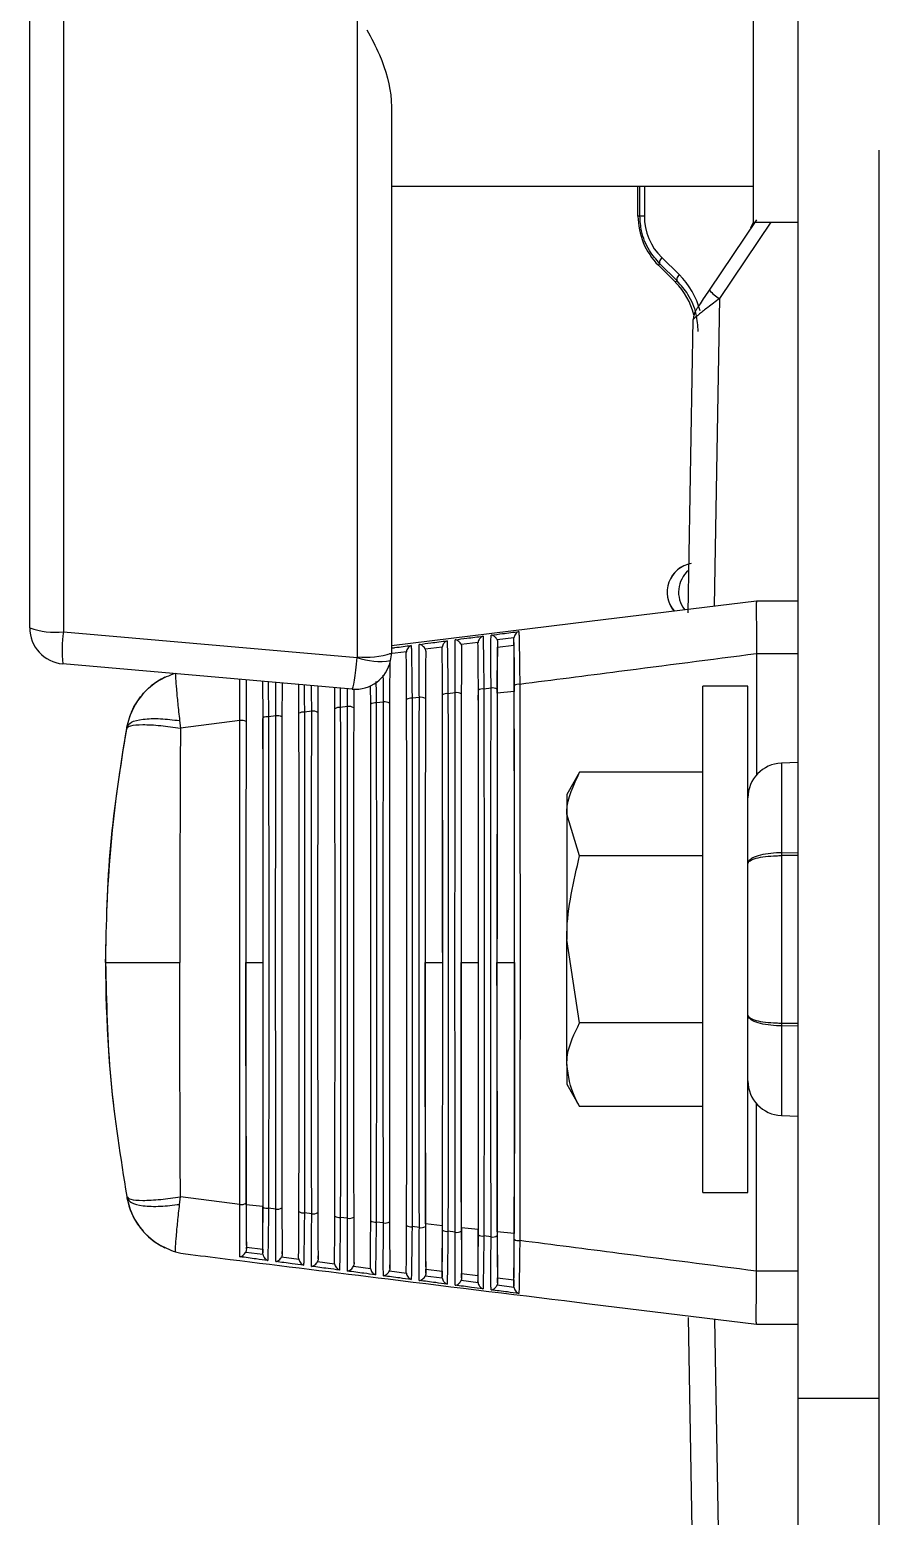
# Model space of a CAD drawing. Extents: x 7 to 135, y 3 to 97.
# Drawn here: x 123.631 to 125.099, y 40.52 to 43.088 of the extents above; entities that cross this region are included whole.
import ezdxf

# ---------------------------------------------------------------- set-up
doc = ezdxf.new("R2010")
doc.units = 0
doc.header["$MEASUREMENT"] = 0
doc.layers.add('OBJECT', color=7, linetype='CONTINUOUS')

msp = doc.modelspace()

# ---------------------------------------------------------------- linework, layer by layer
at = {"layer": 'OBJECT'}
for p, q in [((124.9586, 40.7239), (124.9586, 49.6965)), ((124.8806, 43.6303), (124.8806, 42.7553)), ((123.6306, 42.0547), (123.6306, 43.1433)), ((123.6888, 43.1363), (123.6888, 42.0476)), ((124.1968, 42.0047), (124.1968, 43.1363)), ((124.2556, 42.9564), (124.2556, 42.011)), ((125.0986, 40.0165), (125.0986, 42.8801)), ((124.2556, 42.8178), (124.8806, 42.8178)), ((124.6817, 42.7661), (124.6817, 42.8178)), ((124.685, 42.7661), (124.685, 42.8178)), ((124.6927, 42.8178), (124.6927, 42.7661)), ((124.685, 42.7661), (124.6817, 42.7661)), ((124.6927, 42.7661), (124.685, 42.7661)), ((124.8053, 42.6382), (124.8868, 42.7596)), ((124.911, 42.7553), (124.8227, 42.6237)), ((124.8768, 42.7458), (124.8813, 42.7553)), ((124.8806, 42.7553), (124.9586, 42.7553)), ((124.7227, 42.6944), (124.7526, 42.6649)), ((124.7194, 42.6838), (124.7169, 42.6813)), ((124.7466, 42.6516), (124.7169, 42.6813)), ((124.7493, 42.6543), (124.7194, 42.6838)), ((124.7493, 42.6543), (124.7466, 42.6516)), ((124.8227, 42.6237), (124.8131, 42.0925)), ((124.7682, 42.0807), (124.7771, 42.5876)), ((124.7737, 42.1657), (124.7734, 42.1657)), ((124.598, 42.0661), (124.8866, 42.1015)), ((124.8866, 42.1015), (124.9586, 42.1015)), ((124.8866, 42.1015), (124.8866, 42.1015)), ((123.6888, 42.0476), (124.1966, 42.0032)), ((124.2556, 42.0239), (124.598, 42.0661)), ((124.3434, 42.0214), (124.3141, 42.0176)), ((124.3432, 42.0197), (124.3434, 42.0214)), ((124.4053, 42.0294), (124.3762, 42.0256)), ((124.377, 42.0215), (124.377, 42.0139)), ((124.4052, 42.0279), (124.4053, 42.0294)), ((124.4673, 42.0374), (124.4383, 42.0337)), ((124.439, 42.0297), (124.439, 42.0215)), ((124.439, 42.0215), (124.4672, 42.025)), ((124.4672, 42.036), (124.4673, 42.0374)), ((124.4672, 42.025), (124.4672, 42.036)), ((124.1877, 41.9487), (123.6877, 41.9924)), ((124.2814, 42.0133), (124.2521, 42.0095)), ((124.2812, 42.0114), (124.2814, 42.0133)), ((124.315, 42.0133), (124.315, 42.0063)), ((124.8866, 42.01), (124.8866, 42.0098)), ((124.9586, 42.01), (124.8866, 42.01)), ((124.8866, 42.0098), (124.8866, 41.8006)), ((123.8642, 41.9694), (123.8642, 41.9694)), ((124.2198, 41.9229), (124.2197, 41.9544)), ((124.3658, 41.9426), (124.3533, 41.9409)), ((124.4278, 41.9506), (124.4154, 41.9489)), ((124.4678, 41.9449), (124.4385, 41.9417)), ((124.8716, 41.954), (124.7936, 41.954)), ((124.7936, 41.079), (124.7936, 41.954)), ((124.8716, 41.079), (124.8716, 41.954)), ((124.1799, 41.9185), (124.1673, 41.9169)), ((124.2419, 41.9265), (124.2293, 41.9249)), ((124.3039, 41.9345), (124.2913, 41.9329)), ((123.8896, 41.8944), (123.891, 41.8812)), ((123.9939, 41.8945), (123.891, 41.8812)), ((124.0559, 41.9025), (124.0433, 41.9009)), ((124.1179, 41.9105), (124.1053, 41.9089)), ((123.7982, 41.8808), (123.7987, 41.8832)), ((124.9586, 41.8219), (124.9295, 41.8209)), ((124.9295, 41.8209), (124.9295, 41.6661)), ((124.5809, 41.8052), (124.5586, 41.7665)), ((124.7936, 41.8052), (124.5809, 41.8052)), ((124.5586, 41.7665), (124.5586, 41.733)), ((124.5809, 41.6608), (124.5586, 41.733)), ((124.5586, 41.733), (124.5586, 41.5165)), ((124.7936, 41.6608), (124.5809, 41.6608)), ((124.9295, 41.6661), (124.9586, 41.6664)), ((124.9586, 41.6614), (124.9295, 41.6612)), ((124.9295, 41.6612), (124.9295, 41.3718)), ((124.5809, 41.3722), (124.5586, 41.5165)), ((124.5586, 41.3), (124.5586, 41.5165)), ((124.0042, 41.4765), (124.034, 41.4765)), ((124.3141, 41.4765), (124.3442, 41.4765)), ((124.3761, 41.4765), (124.4062, 41.4765)), ((124.438, 41.4765), (124.4682, 41.4765)), ((124.7936, 41.3722), (124.5809, 41.3722)), ((124.9295, 41.3718), (124.9586, 41.3716)), ((124.9586, 41.3667), (124.9295, 41.3669)), ((124.9295, 41.3669), (124.9295, 41.2121)), ((124.5586, 41.3), (124.5586, 41.2665)), ((124.5586, 41.2665), (124.5809, 41.2278)), ((124.7936, 41.2278), (124.5809, 41.2278)), ((124.8866, 40.9432), (124.8866, 41.2324)), ((124.9295, 41.2121), (124.9586, 41.2111)), ((123.7982, 41.0722), (123.7987, 41.0698)), ((123.8896, 41.0586), (123.891, 41.0718)), ((123.9939, 41.0585), (123.891, 41.0718)), ((124.7936, 41.079), (124.8716, 41.079)), ((124.0336, 41.0547), (124.0046, 41.0578)), ((124.0559, 41.0505), (124.0433, 41.0521)), ((124.1179, 41.0425), (124.1053, 41.0441)), ((124.1799, 41.0345), (124.1673, 41.0361)), ((124.2419, 41.0265), (124.2293, 41.0281)), ((124.3039, 41.0185), (124.2913, 41.0201)), ((124.3437, 41.0217), (124.3145, 41.0249)), ((124.4058, 41.0149), (124.3765, 41.0181)), ((124.3658, 41.0104), (124.3533, 41.0121)), ((124.4278, 41.0024), (124.4154, 41.0041)), ((124.4678, 41.0081), (124.4385, 41.0113)), ((123.8642, 40.9836), (123.8642, 40.9836)), ((123.8824, 40.9765), (123.8915, 40.9742)), ((124.0038, 40.9762), (124.0335, 40.9723)), ((124.005, 40.9815), (124.005, 40.9848)), ((124.005, 40.9848), (124.0332, 40.9813)), ((124.0332, 40.9813), (124.0332, 40.9749)), ((124.0658, 40.968), (124.0955, 40.9641)), ((124.067, 40.9731), (124.067, 40.9771)), ((124.129, 40.9647), (124.129, 40.9695)), ((124.1279, 40.9598), (124.1575, 40.9559)), ((124.19, 40.9516), (124.2194, 40.9478)), ((124.191, 40.9563), (124.191, 40.9619)), ((124.2521, 40.9435), (124.2814, 40.9397)), ((124.253, 40.948), (124.253, 40.9543)), ((124.315, 40.9397), (124.315, 40.9467)), ((124.315, 40.9467), (124.3432, 40.9432)), ((124.3432, 40.9432), (124.3432, 40.9333)), ((124.377, 40.9315), (124.377, 40.9391)), ((124.377, 40.9391), (124.4052, 40.9356)), ((124.8866, 40.9431), (124.8866, 40.9432)), ((124.9586, 40.9431), (124.8866, 40.9431)), ((124.3141, 40.9354), (124.3434, 40.9316)), ((124.3762, 40.9274), (124.4053, 40.9236)), ((124.4052, 40.9356), (124.4052, 40.9251)), ((124.4383, 40.9193), (124.4673, 40.9156)), ((124.439, 40.9233), (124.439, 40.9315)), ((124.439, 40.9315), (124.4672, 40.928)), ((124.4672, 40.928), (124.4672, 40.917)), ((124.598, 40.8869), (124.8866, 40.8515)), ((124.7769, 40.4142), (124.7691, 40.8632)), ((124.8138, 40.8604), (124.8219, 40.4111)), ((124.8866, 40.8515), (124.9586, 40.8515)), ((124.8866, 40.8515), (124.8866, 40.8515)), ((124.9586, 40.7239), (125.0986, 40.7239)), ((124.9586, 40.5045), (124.9586, 40.7239))]:
    msp.add_line(p, q, dxfattribs=at)
at = {"layer": 'OBJECT', "flags": 128}
for points in [[(124.7227, 42.6944), (124.7215, 42.6927), (124.7205, 42.691), (124.7197, 42.6894), (124.7191, 42.688), (124.7188, 42.6866), (124.7187, 42.6855), (124.7189, 42.6845), (124.7194, 42.6838)], [(124.7526, 42.6649), (124.7514, 42.6632), (124.7504, 42.6615), (124.7496, 42.6599), (124.749, 42.6584), (124.7487, 42.6571), (124.7486, 42.656), (124.7488, 42.655), (124.7493, 42.6543)]]:
    msp.add_lwpolyline(points, dxfattribs=at)
at = {"layer": 'OBJECT'}
for centre, radius, start, end in [((124.8017, 42.7661), 0.12, 180, 225), ((124.6617, 42.5667), 0.12, 13.8352, 45), ((124.8543, 42.6791), 0.0639, 219.8104, 240.3258), ((124.8071, 42.5871), 0.03, 146.1157, 179), ((124.7819, 42.1164), 0.05, 99.7317, 220.463), ((124.782, 42.1164), 0.05, 99.5879, 220.4483), ((124.8018, 42.1164), 0.05, 131.2594, 217.1797), ((123.6751, 42.1783), 0.1313, 250.1945, 275.9622), ((123.6931, 42.0547), 0.0625, 180, 265), ((123.9088, 42.0157), 0.2224, 171.7396, 186.0042), ((124.1931, 42.011), 0.0625, 265, 348.19), ((124.1893, 42.0047), 0.0075, 348.19, 0), ((124.2358, 42.1194), 0.1227, 251.35, 278.6503), ((124.212, 42.1421), 0.1382, 263.669, 288.3833), ((124.1931, 42.011), 0.0625, 348.19, 0), ((123.9167, 41.8615), 0.12, 115.9218, 169.5863), ((124.3512, 41.928), 0.0131, 80.7434, 124.0991), ((124.3684, 41.928), 0.0148, 57.4688, 100.024), ((124.4132, 41.9361), 0.013, 80.6539, 124.5672), ((124.4304, 41.9362), 0.0146, 57.0179, 100.1298), ((124.4753, 41.9443), 0.0128, 80.5608, 125.0401), ((124.1652, 41.9035), 0.0136, 81.0278, 122.6688), ((124.1825, 41.9034), 0.0154, 58.8497, 99.6839), ((124.2272, 41.9116), 0.0135, 80.9324, 123.1479), ((124.2445, 41.9116), 0.0152, 58.3848, 99.8006), ((124.2892, 41.9198), 0.0133, 80.8376, 123.6258), ((124.3064, 41.9198), 0.015, 57.9248, 99.9127), ((123.9965, 41.8787), 0.016, 60.2636, 99.3232), ((124.0411, 41.8871), 0.014, 81.2313, 121.6913), ((124.0585, 41.887), 0.0158, 59.7885, 99.4458), ((124.1032, 41.8953), 0.0138, 81.1284, 122.1823), ((124.1205, 41.8952), 0.0156, 59.3158, 99.5665), ((126.0116, 41.4765), 2.25, 169.5863, 177.7412), ((124.9316, 41.761), 0.06, 92, 180), ((125.1706, 41.6636), 0.241, 179.4163, 180.5837), ((126.0116, 41.4765), 2.25, 179.0318, 186.8113), ((125.1706, 41.3694), 0.241, 179.4163, 180.5837), ((124.9316, 41.272), 0.06, 180, 268), ((123.9167, 41.0915), 0.12, 190.4137, 244.0782), ((123.9965, 41.0743), 0.016, 260.6761, 299.737), ((124.0411, 41.0659), 0.014, 238.3087, 278.7696), ((124.0585, 41.066), 0.0158, 260.5542, 300.2119), ((124.1032, 41.0577), 0.0138, 237.8188, 278.8714), ((124.1205, 41.0578), 0.0156, 260.4326, 300.6848), ((124.1652, 41.0496), 0.0136, 237.3332, 278.9711), ((124.1825, 41.0496), 0.0153, 260.3151, 301.1525), ((124.2272, 41.0414), 0.0135, 236.8515, 279.0682), ((124.2445, 41.0414), 0.0152, 260.1994, 301.6161), ((124.2892, 41.0332), 0.0133, 236.3745, 279.163), ((124.3064, 41.0332), 0.015, 260.0889, 302.0736), ((124.3512, 41.025), 0.0131, 235.9011, 279.2551), ((124.3684, 41.025), 0.0148, 259.9769, 302.5302), ((124.4132, 41.0169), 0.013, 235.4328, 279.3443), ((124.4304, 41.0168), 0.0146, 259.8688, 302.9831), ((124.4753, 41.0087), 0.0128, 234.9618, 279.4382)]:
    msp.add_arc(centre, radius, start, end, dxfattribs=at)
for centre, major_axis, ratio, start_param, end_param in [((124.7935, 42.7661), (0.1008, 0), 0.999953, 3.141593, 3.933856), ((124.6558, 42.5667), (0.1379, 0), 0.999953, 0.260915, 0.792263), ((124.1931, 42.011), (0.0054, 0.0623), 0.067136, 3.141593, 4.593532), ((124.3953, 41.4765), (0, 2.2137), 0.008727, 1.359646, 1.781947), ((124.387, 41.4765), (0, 2.2143), 0.008727, 4.498356, 4.926421), ((124.4573, 41.4765), (0, 2.217), 0.008727, 1.356281, 1.785312), ((124.449, 41.4765), (0, 2.2176), 0.008727, 4.494993, 4.929785), ((124.139, 41.4765), (0, 2.2013), 0.008727, 4.511889, 4.912889), ((124.2093, 41.4765), (0, 2.204), 0.008727, 1.369788, 1.771804), ((124.201, 41.4765), (0, 2.2046), 0.008727, 4.508493, 4.916285), ((124.2713, 41.4765), (0, 2.2072), 0.008727, 1.366399, 1.775193), ((124.263, 41.4765), (0, 2.2078), 0.008727, 4.505106, 4.919672), ((124.3333, 41.4765), (0, 2.2105), 0.008727, 1.363019, 1.778574), ((124.325, 41.4765), (0, 2.2111), 0.008727, 4.501727, 4.923051), ((124.0233, 41.4765), (0, 2.1942), 0.008727, 1.380004, 1.761588), ((124.015, 41.4765), (0, 2.1948), 0.008727, 4.518704, 4.906074), ((124.0853, 41.4765), (0, 2.1975), 0.008727, 1.376591, 1.765002), ((124.077, 41.4765), (0, 2.1981), 0.008727, 4.515292, 4.909486), ((124.1473, 41.4765), (0, 2.2007), 0.008727, 1.373185, 1.768407)]:
    msp.add_ellipse(centre, major_axis=major_axis, ratio=ratio, start_param=start_param, end_param=end_param, dxfattribs=at)
for points, knots in [([(124.213, 43.088), (124.2207, 43.0737), (124.2426, 43.0329), (124.2547, 42.9871), (124.2555, 42.9595), (124.2556, 42.9564)], [0, 0, 0, 0, 0.324578, 0.922743, 1, 1, 1, 1]), ([(124.7194, 42.6838), (124.713, 42.691), (124.6989, 42.7072), (124.687, 42.7365), (124.6856, 42.7575), (124.685, 42.7661)], [0, 0, 0, 0, 0.324412, 0.721532, 1, 1, 1, 1]), ([(124.7859, 42.5667), (124.7852, 42.5768), (124.7835, 42.5995), (124.7702, 42.6305), (124.7559, 42.6468), (124.7493, 42.6543)], [0, 0, 0, 0, 0.301734, 0.677551, 1, 1, 1, 1]), ([(124.7822, 42.6039), (124.7823, 42.604), (124.7825, 42.6043), (124.7844, 42.6072), (124.7884, 42.6132), (124.7957, 42.624), (124.8018, 42.6331), (124.8053, 42.6382)], [0, 0, 0, 0, 0.10525, 0.210112, 0.376734, 0.652861, 1, 1, 1, 1]), ([(124.8227, 42.6237), (124.8158, 42.6184), (124.8029, 42.6087), (124.7888, 42.5976), (124.7813, 42.5915), (124.7777, 42.5885), (124.7773, 42.5879), (124.7771, 42.5876)], [0, 0, 0, 0, 0.304115, 0.568604, 0.748001, 0.87113, 1, 1, 1, 1]), ([(124.8866, 42.1015), (124.8863, 42.1001), (124.8858, 42.0974), (124.8859, 42.0766), (124.8867, 42.0469), (124.8867, 42.022), (124.8866, 42.01)], [0, 0, 0, 0, 0.253585, 0.507165, 0.760848, 1, 1, 1, 1]), ([(124.4278, 42.0421), (124.4344, 42.043), (124.4505, 42.0451), (124.4665, 42.0471), (124.4759, 42.0484)], [0, 0, 0, 0, 0.412558, 1, 1, 1, 1]), ([(124.4759, 42.0484), (124.4759, 42.0483), (124.4749, 42.048), (124.4728, 42.0469), (124.4701, 42.0443), (124.4681, 42.0409), (124.4676, 42.0385), (124.4673, 42.0374)], [0, 0, 0, 0, 0.007731, 0.250693, 0.570346, 0.807209, 1, 1, 1, 1]), ([(124.4759, 42.0484), (124.4759, 42.0477), (124.476, 42.0455), (124.4762, 42.0373), (124.4766, 42.0175), (124.477, 41.9877), (124.4773, 41.9659), (124.4774, 41.957)], [0, 0, 0, 0, 0.0597773, 0.2071598, 0.5014128, 0.7959343, 1, 1, 1, 1]), ([(124.2556, 42.0197), (124.2576, 42.02), (124.2691, 42.0215), (124.2805, 42.023), (124.2899, 42.0242)], [0, 0, 0, 0, 0.176238, 1, 1, 1, 1]), ([(124.2899, 42.0242), (124.2899, 42.0242), (124.2892, 42.0239), (124.2872, 42.0229), (124.2846, 42.0204), (124.2823, 42.0169), (124.2817, 42.0144), (124.2814, 42.0133)], [0, 0, 0, 0, 0.007961, 0.189297, 0.53507, 0.793264, 1, 1, 1, 1]), ([(124.2899, 42.0242), (124.2899, 42.0235), (124.29, 42.0209), (124.2902, 42.0117), (124.2906, 41.9908), (124.291, 41.9612), (124.2912, 41.9406), (124.2913, 41.9329)], [0, 0, 0, 0, 0.058946, 0.211287, 0.515534, 0.820094, 1, 1, 1, 1]), ([(124.3039, 41.9345), (124.3038, 41.941), (124.3037, 41.9606), (124.3036, 41.99), (124.3036, 42.0125), (124.3037, 42.0224), (124.3038, 42.0253), (124.3038, 42.026)], [0, 0, 0, 0, 0.151845, 0.458695, 0.765105, 0.940995, 1, 1, 1, 1]), ([(124.3038, 42.026), (124.3104, 42.0269), (124.3265, 42.029), (124.3425, 42.0311), (124.3519, 42.0323)], [0, 0, 0, 0, 0.412498, 1, 1, 1, 1]), ([(124.3141, 42.0176), (124.3136, 42.0186), (124.3125, 42.0208), (124.3097, 42.0236), (124.3067, 42.0253), (124.3046, 42.0259), (124.3039, 42.026), (124.3038, 42.026)], [0, 0, 0, 0, 0.207495, 0.460469, 0.790829, 0.991862, 1, 1, 1, 1]), ([(124.3141, 42.0176), (124.3141, 42.0176), (124.3146, 42.0164), (124.315, 42.015), (124.315, 42.0135), (124.315, 42.0133)], [0, 0, 0, 0, 0.022474, 0.828073, 1, 1, 1, 1]), ([(124.3439, 41.9389), (124.3438, 41.9507), (124.3438, 41.9744), (124.3435, 42.0036), (124.3433, 42.0143), (124.3432, 42.0197)], [0, 0, 0, 0, 0.332168, 0.664417, 1, 1, 1, 1]), ([(124.3519, 42.0323), (124.3519, 42.0323), (124.3511, 42.032), (124.3491, 42.0309), (124.3464, 42.0284), (124.3442, 42.0249), (124.3436, 42.0225), (124.3434, 42.0214)], [0, 0, 0, 0, 0.007889, 0.210621, 0.547447, 0.798171, 1, 1, 1, 1]), ([(124.3519, 42.0323), (124.3519, 42.0316), (124.352, 42.0291), (124.3522, 42.0203), (124.3526, 41.9998), (124.353, 41.97), (124.3532, 41.949), (124.3533, 41.9409)], [0, 0, 0, 0, 0.0592199, 0.2098301, 0.5105952, 0.8116522, 1, 1, 1, 1]), ([(124.3658, 41.9426), (124.3658, 41.949), (124.3657, 41.9686), (124.3655, 41.9979), (124.3656, 42.0206), (124.3657, 42.0306), (124.3658, 42.0334), (124.3658, 42.0341)], [0, 0, 0, 0, 0.150136, 0.453529, 0.756485, 0.940718, 1, 1, 1, 1]), ([(124.3658, 42.0341), (124.3724, 42.035), (124.3885, 42.037), (124.4045, 42.0391), (124.4139, 42.0403)], [0, 0, 0, 0, 0.412522, 1, 1, 1, 1]), ([(124.3762, 42.0256), (124.3757, 42.0266), (124.3746, 42.0288), (124.3718, 42.0316), (124.3688, 42.0334), (124.3667, 42.034), (124.3659, 42.0341), (124.3658, 42.0341)], [0, 0, 0, 0, 0.203473, 0.450078, 0.773113, 0.991932, 1, 1, 1, 1]), ([(124.3762, 42.0256), (124.3765, 42.0245), (124.377, 42.0231), (124.377, 42.0217), (124.377, 42.0215)], [0, 0, 0, 0, 0.835987, 1, 1, 1, 1]), ([(124.377, 42.0215), (124.3769, 42.0163), (124.3767, 42.0058), (124.3765, 41.9768), (124.3764, 41.9527), (124.3764, 41.9405)], [0, 0, 0, 0, 0.328435, 0.656814, 1, 1, 1, 1]), ([(124.4059, 41.9468), (124.4058, 41.9587), (124.4058, 41.9824), (124.4055, 42.0118), (124.4053, 42.0224), (124.4052, 42.0279)], [0, 0, 0, 0, 0.328089, 0.656254, 1, 1, 1, 1]), ([(124.4139, 42.0403), (124.4139, 42.0403), (124.413, 42.04), (124.4109, 42.0389), (124.4083, 42.0364), (124.4061, 42.0329), (124.4056, 42.0305), (124.4053, 42.0294)], [0, 0, 0, 0, 0.007796, 0.231076, 0.55919, 0.802811, 1, 1, 1, 1]), ([(124.4139, 42.0403), (124.4139, 42.0397), (124.414, 42.0374), (124.4142, 42.0288), (124.4146, 42.0087), (124.415, 41.9789), (124.4153, 41.9575), (124.4154, 41.9489)], [0, 0, 0, 0, 0.059496, 0.208459, 0.505892, 0.803608, 1, 1, 1, 1]), ([(124.4278, 41.9506), (124.4278, 41.957), (124.4276, 41.9766), (124.4275, 42.0058), (124.4276, 42.0287), (124.4277, 42.0387), (124.4278, 42.0415), (124.4278, 42.0421)], [0, 0, 0, 0, 0.148503, 0.448597, 0.748256, 0.940444, 1, 1, 1, 1]), ([(124.4383, 42.0337), (124.4378, 42.0346), (124.4368, 42.0366), (124.4344, 42.0393), (124.4314, 42.0413), (124.429, 42.042), (124.4279, 42.0421), (124.4278, 42.0421)], [0, 0, 0, 0, 0.199314, 0.397092, 0.700911, 0.992025, 1, 1, 1, 1]), ([(124.4383, 42.0337), (124.4386, 42.0325), (124.439, 42.0312), (124.439, 42.0299), (124.439, 42.0297)], [0, 0, 0, 0, 0.843616, 1, 1, 1, 1]), ([(124.439, 42.0297), (124.4389, 42.0246), (124.4387, 42.0145), (124.4385, 41.9856), (124.4384, 41.9611), (124.4384, 41.9484)], [0, 0, 0, 0, 0.324373, 0.64869, 1, 1, 1, 1]), ([(124.4385, 41.9417), (124.4385, 41.9546), (124.4386, 41.9805), (124.4388, 42.0069), (124.4389, 42.0178), (124.439, 42.0215)], [0, 0, 0, 0, 0.396562, 0.79319, 1, 1, 1, 1]), ([(124.4679, 41.9548), (124.4679, 41.9666), (124.4678, 41.9903), (124.4676, 42.02), (124.4674, 42.0305), (124.4672, 42.036)], [0, 0, 0, 0, 0.3242074, 0.6484913, 1, 1, 1, 1]), ([(124.4672, 42.025), (124.4673, 42.0175), (124.4675, 42.0024), (124.4677, 41.9723), (124.4678, 41.9522), (124.4678, 41.9449)], [0, 0, 0, 0, 0.390005, 0.779955, 1, 1, 1, 1]), ([(124.2528, 41.9948), (124.2528, 41.9921), (124.2527, 41.9835), (124.2525, 41.9589), (124.2524, 41.9358), (124.2524, 41.9245)], [0, 0, 0, 0, 0.190016, 0.602059, 1, 1, 1, 1]), ([(124.2818, 41.9309), (124.2818, 41.9427), (124.2817, 41.9665), (124.2815, 41.9953), (124.2813, 42.0061), (124.2812, 42.0114)], [0, 0, 0, 0, 0.336464, 0.673003, 1, 1, 1, 1]), ([(124.315, 42.0133), (124.3149, 42.0078), (124.3147, 41.997), (124.3145, 41.968), (124.3144, 41.9443), (124.3144, 41.9325)], [0, 0, 0, 0, 0.3327125, 0.6653653, 1, 1, 1, 1]), ([(124.8866, 42.0098), (124.8073, 41.9995), (124.6709, 41.9819), (124.5345, 41.9643), (124.4774, 41.957)], [0, 0, 0, 0, 0.581449, 1, 1, 1, 1]), ([(123.7987, 41.8832), (123.8015, 41.8939), (123.8072, 41.9152), (123.8264, 41.9425), (123.8515, 41.9646), (123.8721, 41.9725), (123.8824, 41.9765)], [0, 0, 0, 0, 0.249999, 0.5, 0.749998, 1, 1, 1, 1]), ([(123.8824, 41.9765), (123.8824, 41.9738), (123.8824, 41.9683), (123.8839, 41.9496), (123.8862, 41.9249), (123.8885, 41.9045), (123.8896, 41.8944)], [0, 0, 0, 0, 0.2499994, 0.4999989, 0.7500007, 1, 1, 1, 1]), ([(123.9939, 41.8945), (123.9939, 41.901), (123.9937, 41.9205), (123.9936, 41.9469), (123.9937, 41.9604), (123.9937, 41.9657)], [0, 0, 0, 0, 0.232082, 0.701103, 1, 1, 1, 1]), ([(124.2419, 41.9265), (124.2418, 41.9331), (124.2417, 41.9499), (124.2417, 41.9642), (124.2416, 41.9729)], [0, 0, 0, 0, 0.388207, 1, 1, 1, 1]), ([(124.0049, 41.9647), (124.0048, 41.9603), (124.0047, 41.9493), (124.0045, 41.9233), (124.0045, 41.902), (124.0045, 41.8926)], [0, 0, 0, 0, 0.274473, 0.678905, 1, 1, 1, 1]), ([(124.0338, 41.899), (124.0338, 41.9107), (124.0337, 41.9343), (124.0336, 41.9555), (124.0335, 41.9621), (124.0335, 41.9622)], [0, 0, 0, 0, 0.4983635, 0.9968505, 1, 1, 1, 1]), ([(124.0425, 41.9614), (124.0425, 41.9587), (124.0427, 41.9475), (124.043, 41.9252), (124.0432, 41.9066), (124.0433, 41.9009)], [0, 0, 0, 0, 0.178197, 0.74809, 1, 1, 1, 1]), ([(124.0559, 41.9025), (124.0559, 41.9089), (124.0557, 41.9284), (124.0556, 41.9494), (124.0556, 41.9591), (124.0557, 41.9602)], [0, 0, 0, 0, 0.304398, 0.919559, 1, 1, 1, 1]), ([(124.0667, 41.9593), (124.0667, 41.9499), (124.0665, 41.9327), (124.0665, 41.9107), (124.0664, 41.9006)], [0, 0, 0, 0, 0.543357, 1, 1, 1, 1]), ([(124.0958, 41.9069), (124.0958, 41.9192), (124.0957, 41.938), (124.0956, 41.9519), (124.0956, 41.9568)], [0, 0, 0, 0, 0.651363, 1, 1, 1, 1]), ([(124.1047, 41.956), (124.1048, 41.9468), (124.105, 41.9322), (124.1052, 41.9152), (124.1053, 41.9089)], [0, 0, 0, 0, 0.6306398, 1, 1, 1, 1]), ([(124.1179, 41.9105), (124.1179, 41.9171), (124.1177, 41.9331), (124.1177, 41.9468), (124.1177, 41.9548)], [0, 0, 0, 0, 0.408655, 1, 1, 1, 1]), ([(124.1286, 41.9539), (124.1286, 41.9491), (124.1285, 41.9361), (124.1285, 41.9193), (124.1284, 41.9086)], [0, 0, 0, 0, 0.363815, 1, 1, 1, 1]), ([(124.1578, 41.9149), (124.1578, 41.9275), (124.1578, 41.9408), (124.1577, 41.9507), (124.1577, 41.9513)], [0, 0, 0, 0, 0.940596, 1, 1, 1, 1]), ([(124.1669, 41.9505), (124.1669, 41.9461), (124.1671, 41.9359), (124.1672, 41.9238), (124.1673, 41.9169)], [0, 0, 0, 0, 0.4337593, 1, 1, 1, 1]), ([(124.1799, 41.9185), (124.1798, 41.9252), (124.1798, 41.9362), (124.1797, 41.9456), (124.1797, 41.9494)], [0, 0, 0, 0, 0.598015, 1, 1, 1, 1]), ([(124.1905, 41.9492), (124.1905, 41.949), (124.1905, 41.9399), (124.1904, 41.9281), (124.1904, 41.9165)], [0, 0, 0, 0, 0.026595, 1, 1, 1, 1]), ([(124.2288, 41.9621), (124.2289, 41.957), (124.2291, 41.9457), (124.2292, 41.9322), (124.2293, 41.9249)], [0, 0, 0, 0, 0.456611, 1, 1, 1, 1]), ([(124.3533, 41.9409), (124.3533, 41.9344), (124.3534, 41.9018), (124.3536, 41.7638), (124.3538, 41.5447), (124.3537, 41.2655), (124.3535, 41.0965), (124.3533, 41.0121)], [0, 0, 0, 0, 0.021386, 0.106942, 0.450009, 0.725004, 1, 1, 1, 1]), ([(124.3658, 41.0104), (124.3658, 41.017), (124.3658, 41.0496), (124.3656, 41.1875), (124.3654, 41.4072), (124.3655, 41.6875), (124.3657, 41.8575), (124.3658, 41.9426)], [0, 0, 0, 0, 0.021311, 0.106568, 0.448432, 0.724216, 1, 1, 1, 1]), ([(124.4154, 41.9489), (124.4154, 41.9424), (124.4154, 41.9098), (124.4156, 41.772), (124.4158, 41.5502), (124.4158, 41.2655), (124.4155, 41.0912), (124.4154, 41.0041)], [0, 0, 0, 0, 0.021019, 0.105106, 0.44228, 0.72114, 1, 1, 1, 1]), ([(124.4278, 41.0024), (124.4278, 41.009), (124.4278, 41.0416), (124.4275, 41.1794), (124.4273, 41.4017), (124.4274, 41.6875), (124.4277, 41.8629), (124.4278, 41.9506)], [0, 0, 0, 0, 0.020947, 0.104745, 0.44076, 0.72038, 1, 1, 1, 1]), ([(124.4385, 41.9417), (124.4383, 41.8484), (124.4381, 41.6944), (124.4381, 41.5381), (124.438, 41.4765)], [0, 0, 0, 0, 0.6057657, 1, 1, 1, 1]), ([(124.4682, 41.4765), (124.4682, 41.5553), (124.4682, 41.7128), (124.4679, 41.8676), (124.4678, 41.9449)], [0, 0, 0, 0, 0.500491, 1, 1, 1, 1]), ([(124.4774, 41.957), (124.4774, 41.9504), (124.4774, 41.9179), (124.4777, 41.7801), (124.4779, 41.5557), (124.4778, 41.2654), (124.4775, 41.0858), (124.4774, 40.996)], [0, 0, 0, 0, 0.020664, 0.103331, 0.434809, 0.717404, 1, 1, 1, 1]), ([(124.1673, 41.9169), (124.1673, 41.9104), (124.1674, 41.8777), (124.1676, 41.7395), (124.1677, 41.5282), (124.1676, 41.2657), (124.1674, 41.1126), (124.1673, 41.0361)], [0, 0, 0, 0, 0.0225676, 0.1128522, 0.4748854, 0.7374427, 1, 1, 1, 1]), ([(124.1799, 41.0345), (124.1799, 41.041), (124.1798, 41.0737), (124.1796, 41.2119), (124.1795, 41.4237), (124.1795, 41.6874), (124.1798, 41.8415), (124.1799, 41.9185)], [0, 0, 0, 0, 0.022484, 0.112433, 0.473119, 0.736559, 1, 1, 1, 1]), ([(124.2293, 41.9249), (124.2293, 41.9184), (124.2294, 41.8857), (124.2296, 41.7476), (124.2297, 41.5337), (124.2297, 41.2656), (124.2294, 41.1073), (124.2293, 41.0281)], [0, 0, 0, 0, 0.0221596, 0.1108119, 0.4662967, 0.7331483, 1, 1, 1, 1]), ([(124.2419, 41.0265), (124.2419, 41.033), (124.2418, 41.0657), (124.2416, 41.2038), (124.2414, 41.4182), (124.2415, 41.6874), (124.2418, 41.8468), (124.2419, 41.9265)], [0, 0, 0, 0, 0.022079, 0.110408, 0.464597, 0.732299, 1, 1, 1, 1]), ([(124.2913, 41.9329), (124.2913, 41.9264), (124.2914, 41.8938), (124.2916, 41.7557), (124.2918, 41.5392), (124.2917, 41.2656), (124.2914, 41.1019), (124.2913, 41.0201)], [0, 0, 0, 0, 0.021766, 0.108843, 0.45801, 0.729005, 1, 1, 1, 1]), ([(124.3039, 41.0185), (124.3039, 41.025), (124.3038, 41.0576), (124.3036, 41.1957), (124.3034, 41.4127), (124.3035, 41.6874), (124.3037, 41.8522), (124.3039, 41.9345)], [0, 0, 0, 0, 0.0216883, 0.1084546, 0.4563732, 0.7281866, 1, 1, 1, 1]), ([(124.3442, 41.4765), (124.3441, 41.5357), (124.3441, 41.6885), (124.3439, 41.839), (124.3437, 41.9313)], [0, 0, 0, 0, 0.387367, 1, 1, 1, 1]), ([(124.4062, 41.4765), (124.4062, 41.5357), (124.4061, 41.6908), (124.4059, 41.8436), (124.4058, 41.9381)], [0, 0, 0, 0, 0.38188, 1, 1, 1, 1]), ([(123.7987, 41.8832), (123.8004, 41.8862), (123.8041, 41.8923), (123.8251, 41.8974), (123.8549, 41.8985), (123.8783, 41.8957), (123.8896, 41.8944)], [0, 0, 0, 0, 0.241561, 0.500001, 0.75844, 1, 1, 1, 1]), ([(123.9939, 41.0585), (123.9939, 41.0651), (123.9939, 41.0978), (123.9937, 41.2363), (123.9935, 41.4401), (123.9936, 41.6872), (123.9938, 41.8254), (123.9939, 41.8945)], [0, 0, 0, 0, 0.023792, 0.118973, 0.500647, 0.750324, 1, 1, 1, 1]), ([(124.034, 41.4765), (124.034, 41.5357), (124.034, 41.6773), (124.0338, 41.817), (124.0336, 41.8983)], [0, 0, 0, 0, 0.418548, 1, 1, 1, 1]), ([(124.0433, 41.9009), (124.0433, 41.8943), (124.0433, 41.8616), (124.0435, 41.7232), (124.0437, 41.5173), (124.0436, 41.2657), (124.0434, 41.1233), (124.0433, 41.0521)], [0, 0, 0, 0, 0.02343, 0.117165, 0.493038, 0.746519, 1, 1, 1, 1]), ([(124.0559, 41.0505), (124.0559, 41.057), (124.0559, 41.0898), (124.0557, 41.2281), (124.0555, 41.4346), (124.0556, 41.6873), (124.0558, 41.8308), (124.0559, 41.9025)], [0, 0, 0, 0, 0.023339, 0.116711, 0.491126, 0.745563, 1, 1, 1, 1]), ([(124.1053, 41.9089), (124.1053, 41.9023), (124.1053, 41.8696), (124.1056, 41.7313), (124.1057, 41.5227), (124.1056, 41.2657), (124.1054, 41.118), (124.1053, 41.0441)], [0, 0, 0, 0, 0.022991, 0.114968, 0.483793, 0.741896, 1, 1, 1, 1]), ([(124.1179, 41.0425), (124.1179, 41.049), (124.1178, 41.0817), (124.1176, 41.22), (124.1175, 41.4291), (124.1176, 41.6873), (124.1178, 41.8361), (124.1179, 41.9105)], [0, 0, 0, 0, 0.022904, 0.114532, 0.481956, 0.740978, 1, 1, 1, 1]), ([(123.7616, 41.4765), (123.7632, 41.5443), (123.7662, 41.6799), (123.7876, 41.8138), (123.7982, 41.8808)], [0, 0, 0, 0, 0.5, 1, 1, 1, 1]), ([(123.7982, 41.8808), (123.7998, 41.8826), (123.8031, 41.8863), (123.8246, 41.888), (123.8552, 41.8865), (123.8793, 41.8829), (123.891, 41.8812)], [0, 0, 0, 0, 0.24117, 0.499999, 0.758832, 1, 1, 1, 1]), ([(123.891, 41.8812), (123.8907, 41.8147), (123.8901, 41.6806), (123.89, 41.5449), (123.89, 41.4765)], [0, 0, 0, 0, 0.496376, 1, 1, 1, 1]), ([(124.5586, 41.733), (124.5586, 41.7347), (124.559, 41.7591), (124.5704, 41.783), (124.5809, 41.8052)], [0, 0, 0, 0, 0.070211, 1, 1, 1, 1]), ([(124.5586, 41.5165), (124.5586, 41.5199), (124.559, 41.5687), (124.5704, 41.6164), (124.5809, 41.6608)], [0, 0, 0, 0, 0.0702138, 1, 1, 1, 1]), ([(124.9295, 41.6661), (124.9266, 41.666), (124.917, 41.6658), (124.9011, 41.664), (124.8849, 41.66), (124.8742, 41.6543), (124.8716, 41.6498), (124.8716, 41.6474), (124.8716, 41.6474)], [0, 0, 0, 0, 0.093066, 0.311111, 0.536527, 0.766297, 0.995524, 1, 1, 1, 1]), ([(124.8716, 41.6474), (124.8716, 41.6474), (124.8716, 41.6477), (124.8717, 41.6484), (124.8724, 41.65), (124.8755, 41.653), (124.8849, 41.6567), (124.9011, 41.6597), (124.917, 41.661), (124.9266, 41.6611), (124.9295, 41.6612)], [0, 0, 0, 0, 0.004469, 0.036721, 0.090612, 0.234343, 0.463857, 0.689059, 0.906974, 1, 1, 1, 1]), ([(123.7616, 41.4765), (123.7634, 41.4765), (123.767, 41.4765), (123.7965, 41.4765), (123.8395, 41.4765), (123.8736, 41.4765), (123.89, 41.4765)], [0, 0, 0, 0, 0.240772, 0.499999, 0.759228, 1, 1, 1, 1]), ([(123.7616, 41.4765), (123.7632, 41.4087), (123.7662, 41.2731), (123.7876, 41.1392), (123.7982, 41.0722)], [0, 0, 0, 0, 0.5, 1, 1, 1, 1]), ([(123.891, 41.0718), (123.8907, 41.1383), (123.8901, 41.2724), (123.89, 41.4081), (123.89, 41.4765)], [0, 0, 0, 0, 0.496376, 1, 1, 1, 1]), ([(124.0046, 41.0578), (124.0045, 41.1355), (124.0043, 41.2742), (124.0043, 41.4148), (124.0042, 41.4765)], [0, 0, 0, 0, 0.560761, 1, 1, 1, 1]), ([(124.3145, 41.0249), (124.3144, 41.1183), (124.3141, 41.2678), (124.3141, 41.4195), (124.3141, 41.4765)], [0, 0, 0, 0, 0.624364, 1, 1, 1, 1]), ([(124.3765, 41.0181), (124.3763, 41.1114), (124.3761, 41.2632), (124.3761, 41.4172), (124.3761, 41.4765)], [0, 0, 0, 0, 0.61478, 1, 1, 1, 1]), ([(124.4385, 41.0113), (124.4383, 41.1046), (124.4381, 41.2586), (124.4381, 41.4149), (124.438, 41.4765)], [0, 0, 0, 0, 0.605766, 1, 1, 1, 1]), ([(124.4682, 41.4765), (124.4682, 41.3977), (124.4682, 41.2402), (124.4679, 41.0854), (124.4678, 41.0081)], [0, 0, 0, 0, 0.5004911, 1, 1, 1, 1]), ([(124.9295, 41.3669), (124.9266, 41.367), (124.917, 41.3672), (124.9011, 41.369), (124.8849, 41.373), (124.8742, 41.3787), (124.8716, 41.3832), (124.8716, 41.3856), (124.8716, 41.3856)], [0, 0, 0, 0, 0.093066, 0.311111, 0.536527, 0.766297, 0.995524, 1, 1, 1, 1]), ([(124.8716, 41.3856), (124.8716, 41.3856), (124.8716, 41.3853), (124.8717, 41.3846), (124.8724, 41.383), (124.8755, 41.38), (124.8849, 41.3763), (124.9011, 41.3733), (124.917, 41.372), (124.9266, 41.3719), (124.9295, 41.3718)], [0, 0, 0, 0, 0.004469, 0.0367209, 0.0906122, 0.2343428, 0.4638571, 0.689059, 0.9069743, 1, 1, 1, 1]), ([(124.5586, 41.3), (124.5589, 41.3057), (124.5599, 41.3301), (124.5718, 41.3539), (124.5809, 41.3722)], [0, 0, 0, 0, 0.231849, 1, 1, 1, 1]), ([(124.5809, 41.2278), (124.5782, 41.2328), (124.565, 41.2563), (124.5614, 41.2807), (124.5586, 41.3)], [0, 0, 0, 0, 0.211, 1, 1, 1, 1]), ([(123.7982, 41.0722), (123.7998, 41.0704), (123.8031, 41.0667), (123.8246, 41.065), (123.8552, 41.0665), (123.8793, 41.0701), (123.891, 41.0718)], [0, 0, 0, 0, 0.24117, 0.499999, 0.758832, 1, 1, 1, 1]), ([(123.7987, 41.0698), (123.8004, 41.0668), (123.8041, 41.0607), (123.8251, 41.0556), (123.8549, 41.0545), (123.8783, 41.0573), (123.8896, 41.0586)], [0, 0, 0, 0, 0.241561, 0.500001, 0.75844, 1, 1, 1, 1]), ([(123.7987, 41.0698), (123.8015, 41.0591), (123.8072, 41.0378), (123.8264, 41.0105), (123.8515, 40.9885), (123.8721, 40.9805), (123.8824, 40.9765)], [0, 0, 0, 0, 0.249999, 0.5, 0.749997, 1, 1, 1, 1]), ([(123.8824, 40.9765), (123.8824, 40.9792), (123.8824, 40.9847), (123.8839, 41.0034), (123.8862, 41.0281), (123.8885, 41.0485), (123.8896, 41.0586)], [0, 0, 0, 0, 0.249999, 0.499999, 0.750001, 1, 1, 1, 1]), ([(123.9938, 40.9681), (123.9938, 40.9689), (123.9938, 40.9721), (123.9937, 40.9828), (123.9936, 41.0058), (123.9938, 41.0348), (123.9939, 41.0532), (123.9939, 41.0585)], [0, 0, 0, 0, 0.057678, 0.219414, 0.543376, 0.867764, 1, 1, 1, 1]), ([(124.0045, 41.0604), (124.0045, 41.0484), (124.0046, 41.0245), (124.0048, 40.9972), (124.0049, 40.9863), (124.005, 40.9815)], [0, 0, 0, 0, 0.3611886, 0.7224562, 1, 1, 1, 1]), ([(124.0046, 41.0578), (124.0046, 41.0466), (124.0047, 41.0224), (124.0048, 40.9985), (124.005, 40.9874), (124.005, 40.9848)], [0, 0, 0, 0, 0.3935645, 0.8553541, 1, 1, 1, 1]), ([(124.0332, 40.9813), (124.0333, 40.9903), (124.0335, 41.0084), (124.0336, 41.0363), (124.0336, 41.0521), (124.0336, 41.0547)], [0, 0, 0, 0, 0.453823, 0.907586, 1, 1, 1, 1]), ([(124.0332, 40.9749), (124.0333, 40.9811), (124.0335, 40.9935), (124.0337, 41.0225), (124.0338, 41.0442), (124.0338, 41.054)], [0, 0, 0, 0, 0.3528929, 0.7057268, 1, 1, 1, 1]), ([(124.0433, 41.0521), (124.0432, 41.0456), (124.043, 41.026), (124.0426, 40.9964), (124.0422, 40.9749), (124.042, 40.9652), (124.0419, 40.9624), (124.0419, 40.9616)], [0, 0, 0, 0, 0.160131, 0.483, 0.805364, 0.942121, 1, 1, 1, 1]), ([(124.0558, 40.9598), (124.0558, 40.9606), (124.0558, 40.9637), (124.0557, 40.974), (124.0556, 40.9966), (124.0557, 41.0258), (124.0559, 41.0447), (124.0559, 41.0505)], [0, 0, 0, 0, 0.0579383, 0.217496, 0.5370307, 0.856977, 1, 1, 1, 1]), ([(124.0664, 41.0524), (124.0665, 41.0405), (124.0665, 41.0166), (124.0667, 40.9889), (124.0669, 40.978), (124.067, 40.9731)], [0, 0, 0, 0, 0.3555946, 0.7112701, 1, 1, 1, 1]), ([(124.0952, 40.9665), (124.0953, 40.9725), (124.0955, 40.9845), (124.0957, 41.0135), (124.0958, 41.0357), (124.0958, 41.0461)], [0, 0, 0, 0, 0.34753, 0.695001, 1, 1, 1, 1]), ([(124.1053, 41.0441), (124.1052, 41.0376), (124.105, 41.018), (124.1046, 40.9885), (124.1042, 40.9667), (124.104, 40.957), (124.1039, 40.9541), (124.1039, 40.9533)], [0, 0, 0, 0, 0.1580352, 0.4766772, 0.7948171, 0.9418602, 1, 1, 1, 1]), ([(124.1178, 40.9515), (124.1178, 40.9523), (124.1178, 40.9552), (124.1176, 40.9653), (124.1176, 40.9875), (124.1177, 41.0168), (124.1179, 41.0362), (124.1179, 41.0425)], [0, 0, 0, 0, 0.058202, 0.21569, 0.531014, 0.846744, 1, 1, 1, 1]), ([(124.1284, 41.0444), (124.1285, 41.0325), (124.1285, 41.0086), (124.1287, 40.9806), (124.1289, 40.9697), (124.129, 40.9647)], [0, 0, 0, 0, 0.350317, 0.700707, 1, 1, 1, 1]), ([(124.1572, 40.9582), (124.1573, 40.964), (124.1575, 40.9756), (124.1577, 41.0046), (124.1578, 41.0272), (124.1578, 41.0381)], [0, 0, 0, 0, 0.342463, 0.684874, 1, 1, 1, 1]), ([(124.1673, 41.0361), (124.1672, 41.0296), (124.167, 41.01), (124.1666, 40.9806), (124.1662, 40.9586), (124.166, 40.9487), (124.1659, 40.9459), (124.1659, 40.9451)], [0, 0, 0, 0, 0.156042, 0.470659, 0.784782, 0.941593, 1, 1, 1, 1]), ([(124.1798, 40.9433), (124.1798, 40.9441), (124.1798, 40.9469), (124.1796, 40.9566), (124.1796, 40.9784), (124.1797, 41.0079), (124.1798, 41.0277), (124.1799, 41.0345)], [0, 0, 0, 0, 0.058464, 0.213983, 0.525306, 0.837021, 1, 1, 1, 1]), ([(124.1904, 41.0365), (124.1904, 41.0245), (124.1905, 41.0007), (124.1907, 40.9724), (124.1909, 40.9615), (124.191, 40.9563)], [0, 0, 0, 0, 0.345326, 0.690726, 1, 1, 1, 1]), ([(124.2192, 40.9498), (124.2193, 40.9555), (124.2195, 40.9667), (124.2197, 40.9957), (124.2198, 41.0188), (124.2198, 41.0301)], [0, 0, 0, 0, 0.337675, 0.6752948, 1, 1, 1, 1]), ([(124.2293, 41.0281), (124.2292, 41.0216), (124.229, 41.002), (124.2286, 40.9726), (124.2282, 40.9504), (124.228, 40.9406), (124.2279, 40.9377), (124.2279, 40.937)], [0, 0, 0, 0, 0.154144, 0.464927, 0.77522, 0.941323, 1, 1, 1, 1]), ([(124.2418, 40.9351), (124.2418, 40.9359), (124.2417, 40.9386), (124.2416, 40.948), (124.2416, 40.9693), (124.2417, 40.9989), (124.2418, 41.0192), (124.2419, 41.0265)], [0, 0, 0, 0, 0.058732, 0.212375, 0.519886, 0.827777, 1, 1, 1, 1]), ([(124.2524, 41.0285), (124.2524, 41.0166), (124.2525, 40.9928), (124.2527, 40.9641), (124.2529, 40.9532), (124.253, 40.948)], [0, 0, 0, 0, 0.340602, 0.681277, 1, 1, 1, 1]), ([(124.2812, 40.9416), (124.2813, 40.947), (124.2815, 40.9579), (124.2817, 40.9868), (124.2818, 41.0104), (124.2818, 41.0221)], [0, 0, 0, 0, 0.333135, 0.666223, 1, 1, 1, 1]), ([(124.2913, 41.0201), (124.2912, 41.0136), (124.291, 40.994), (124.2906, 40.9647), (124.2902, 40.9423), (124.29, 40.9324), (124.2899, 40.9295), (124.2899, 40.9288)], [0, 0, 0, 0, 0.152332, 0.45946, 0.766108, 0.941051, 1, 1, 1, 1]), ([(124.3038, 40.927), (124.3038, 40.9277), (124.3037, 40.9303), (124.3036, 40.9394), (124.3036, 40.9603), (124.3037, 40.9901), (124.3038, 41.0107), (124.3039, 41.0185)], [0, 0, 0, 0, 0.059003, 0.210855, 0.514732, 0.818979, 1, 1, 1, 1]), ([(124.3144, 41.0205), (124.3144, 41.0086), (124.3145, 40.9848), (124.3147, 40.9559), (124.3149, 40.9451), (124.315, 40.9397)], [0, 0, 0, 0, 0.336125, 0.672319, 1, 1, 1, 1]), ([(124.3145, 41.0249), (124.3146, 41.0099), (124.3146, 40.9819), (124.3148, 40.9579), (124.315, 40.9486), (124.315, 40.9467)], [0, 0, 0, 0, 0.477917, 0.890826, 1, 1, 1, 1]), ([(124.3432, 40.9432), (124.3433, 40.9512), (124.3435, 40.9671), (124.3437, 40.9967), (124.3437, 41.0157), (124.3437, 41.0217)], [0, 0, 0, 0, 0.405542, 0.811028, 1, 1, 1, 1]), ([(124.3765, 41.0181), (124.3765, 41.0028), (124.3766, 40.9746), (124.3768, 40.9503), (124.377, 40.9411), (124.377, 40.9391)], [0, 0, 0, 0, 0.47825, 0.883044, 1, 1, 1, 1]), ([(124.3432, 40.9333), (124.3433, 40.9386), (124.3435, 40.9491), (124.3438, 40.978), (124.3438, 41.0019), (124.3439, 41.0141)], [0, 0, 0, 0, 0.328832, 0.657618, 1, 1, 1, 1]), ([(124.3533, 41.0121), (124.3533, 41.0056), (124.353, 40.9861), (124.3526, 40.9568), (124.3522, 40.9342), (124.352, 40.9242), (124.3519, 40.9214), (124.3519, 40.9207)], [0, 0, 0, 0, 0.150605, 0.454244, 0.757411, 0.940777, 1, 1, 1, 1]), ([(124.3658, 40.9189), (124.3658, 40.9196), (124.3657, 40.922), (124.3656, 40.9309), (124.3655, 40.9514), (124.3656, 40.9812), (124.3658, 41.0023), (124.3658, 41.0104)], [0, 0, 0, 0, 0.059279, 0.209423, 0.509833, 0.8106, 1, 1, 1, 1]), ([(124.3764, 41.0125), (124.3764, 41.0007), (124.3765, 40.9769), (124.3767, 40.9476), (124.3769, 40.9369), (124.377, 40.9315)], [0, 0, 0, 0, 0.331873, 0.663815, 1, 1, 1, 1]), ([(124.4052, 40.9356), (124.4053, 40.9434), (124.4055, 40.9589), (124.4057, 40.9887), (124.4057, 41.0083), (124.4058, 41.0149)], [0, 0, 0, 0, 0.3975518, 0.7950551, 1, 1, 1, 1]), ([(124.4052, 40.9251), (124.4053, 40.9302), (124.4055, 40.9403), (124.4058, 40.9692), (124.4058, 40.9935), (124.4059, 41.0062)], [0, 0, 0, 0, 0.324744, 0.649448, 1, 1, 1, 1]), ([(124.4154, 41.0041), (124.4153, 40.9976), (124.415, 40.9781), (124.4146, 40.9489), (124.4143, 40.926), (124.414, 40.9161), (124.4139, 40.9133), (124.4139, 40.9127)], [0, 0, 0, 0, 0.148954, 0.449261, 0.749101, 0.940502, 1, 1, 1, 1]), ([(124.4278, 40.9109), (124.4278, 40.9115), (124.4277, 40.9138), (124.4276, 40.9224), (124.4275, 40.9425), (124.4276, 40.9724), (124.4278, 40.9939), (124.4278, 41.0024)], [0, 0, 0, 0, 0.059554, 0.208064, 0.505162, 0.802608, 1, 1, 1, 1]), ([(124.4384, 41.0046), (124.4384, 40.9927), (124.4385, 40.969), (124.4387, 40.9394), (124.4389, 40.9288), (124.439, 40.9233)], [0, 0, 0, 0, 0.327832, 0.655736, 1, 1, 1, 1]), ([(124.4385, 41.0113), (124.4385, 40.9984), (124.4386, 40.9725), (124.4388, 40.9461), (124.4389, 40.9352), (124.439, 40.9315)], [0, 0, 0, 0, 0.396562, 0.793191, 1, 1, 1, 1]), ([(124.4672, 40.928), (124.4673, 40.9355), (124.4675, 40.9506), (124.4677, 40.9807), (124.4678, 41.0008), (124.4678, 41.0081)], [0, 0, 0, 0, 0.390005, 0.779955, 1, 1, 1, 1]), ([(124.4672, 40.917), (124.4673, 40.9219), (124.4675, 40.9316), (124.4678, 40.9604), (124.4678, 40.9851), (124.4679, 40.9982)], [0, 0, 0, 0, 0.3208612, 0.6416799, 1, 1, 1, 1]), ([(124.4774, 40.996), (124.4773, 40.9896), (124.4771, 40.9701), (124.4767, 40.9409), (124.4763, 40.9179), (124.476, 40.908), (124.4759, 40.9053), (124.4759, 40.9046)], [0, 0, 0, 0, 0.147377, 0.444496, 0.741155, 0.94022, 1, 1, 1, 1]), ([(124.8866, 40.9432), (124.8073, 40.9535), (124.6709, 40.9711), (124.5345, 40.9887), (124.4774, 40.996)], [0, 0, 0, 0, 0.581449, 1, 1, 1, 1]), ([(123.8915, 40.9742), (123.8972, 40.9735), (123.9256, 40.9699), (124.045, 40.9552), (124.2748, 40.9267), (124.4819, 40.9012), (124.598, 40.8869)], [0, 0, 0, 0, 0.024147, 0.120738, 0.507103, 1, 1, 1, 1]), ([(123.9938, 40.9681), (123.9939, 40.9681), (123.9942, 40.9681), (123.9959, 40.9686), (123.9986, 40.9701), (124.0018, 40.9729), (124.0032, 40.9752), (124.0038, 40.9762)], [0, 0, 0, 0, 0.008628, 0.099967, 0.471187, 0.763072, 1, 1, 1, 1]), ([(124.0419, 40.9616), (124.0353, 40.9625), (124.0193, 40.9646), (124.0033, 40.9668), (123.9938, 40.9681)], [0, 0, 0, 0, 0.4123198, 1, 1, 1, 1]), ([(124.005, 40.9815), (124.0049, 40.9802), (124.0047, 40.9783), (124.004, 40.9767), (124.0038, 40.9762)], [0, 0, 0, 0, 0.730746, 1, 1, 1, 1]), ([(124.0335, 40.9723), (124.0335, 40.9726), (124.0333, 40.9735), (124.0333, 40.9743), (124.0332, 40.9749)], [0, 0, 0, 0, 0.349928, 1, 1, 1, 1]), ([(124.0335, 40.9723), (124.0339, 40.9711), (124.0347, 40.9685), (124.0373, 40.9648), (124.0399, 40.9627), (124.0415, 40.9618), (124.0419, 40.9616), (124.0419, 40.9616)], [0, 0, 0, 0, 0.229447, 0.5216039, 0.9054662, 0.9917193, 1, 1, 1, 1]), ([(124.0558, 40.9598), (124.0559, 40.9598), (124.0563, 40.9599), (124.0581, 40.9603), (124.0608, 40.9618), (124.0639, 40.9647), (124.0653, 40.967), (124.0658, 40.968)], [0, 0, 0, 0, 0.008554, 0.122931, 0.485791, 0.769319, 1, 1, 1, 1]), ([(124.067, 40.9731), (124.0669, 40.9717), (124.0667, 40.97), (124.066, 40.9684), (124.0658, 40.968)], [0, 0, 0, 0, 0.750488, 1, 1, 1, 1]), ([(124.0955, 40.9641), (124.0954, 40.9643), (124.0953, 40.9651), (124.0953, 40.966), (124.0952, 40.9665)], [0, 0, 0, 0, 0.324157, 1, 1, 1, 1]), ([(124.0955, 40.9641), (124.0958, 40.9629), (124.0966, 40.9603), (124.0991, 40.9567), (124.1017, 40.9545), (124.1035, 40.9536), (124.1039, 40.9534), (124.1039, 40.9533)], [0, 0, 0, 0, 0.223276, 0.506282, 0.880311, 0.991814, 1, 1, 1, 1]), ([(124.129, 40.9647), (124.1289, 40.9634), (124.1287, 40.9617), (124.1281, 40.9601), (124.1279, 40.9598)], [0, 0, 0, 0, 0.771725, 1, 1, 1, 1]), ([(124.1039, 40.9533), (124.0973, 40.9542), (124.0813, 40.9564), (124.0652, 40.9585), (124.0558, 40.9598)], [0, 0, 0, 0, 0.412352, 1, 1, 1, 1]), ([(124.1178, 40.9515), (124.1179, 40.9515), (124.1184, 40.9516), (124.1202, 40.9521), (124.1231, 40.9537), (124.1261, 40.9565), (124.1274, 40.9588), (124.1279, 40.9598)], [0, 0, 0, 0, 0.00846, 0.14507, 0.499701, 0.775236, 1, 1, 1, 1]), ([(124.1659, 40.9451), (124.1593, 40.946), (124.1433, 40.9481), (124.1272, 40.9502), (124.1178, 40.9515)], [0, 0, 0, 0, 0.412396, 1, 1, 1, 1]), ([(124.1575, 40.9559), (124.1574, 40.9561), (124.1573, 40.9569), (124.1573, 40.9576), (124.1572, 40.9582)], [0, 0, 0, 0, 0.29365, 1, 1, 1, 1]), ([(124.1575, 40.9559), (124.1578, 40.9548), (124.1585, 40.9522), (124.161, 40.9486), (124.1636, 40.9463), (124.1654, 40.9454), (124.1659, 40.9451), (124.1659, 40.9451)], [0, 0, 0, 0, 0.217443, 0.491746, 0.856124, 0.991878, 1, 1, 1, 1]), ([(124.1798, 40.9433), (124.1799, 40.9433), (124.1805, 40.9434), (124.1824, 40.9439), (124.1853, 40.9455), (124.1882, 40.9484), (124.1894, 40.9506), (124.19, 40.9516)], [0, 0, 0, 0, 0.008321, 0.166409, 0.512963, 0.780852, 1, 1, 1, 1]), ([(124.2279, 40.937), (124.2213, 40.9378), (124.2053, 40.9399), (124.1892, 40.942), (124.1798, 40.9433)], [0, 0, 0, 0, 0.412426, 1, 1, 1, 1]), ([(124.191, 40.9563), (124.1909, 40.955), (124.1908, 40.9534), (124.1901, 40.9519), (124.19, 40.9516)], [0, 0, 0, 0, 0.794594, 1, 1, 1, 1]), ([(124.2194, 40.9478), (124.2194, 40.9479), (124.2193, 40.9486), (124.2193, 40.9493), (124.2192, 40.9498)], [0, 0, 0, 0, 0.257465, 1, 1, 1, 1]), ([(124.2194, 40.9478), (124.2197, 40.9466), (124.2204, 40.9441), (124.2228, 40.9406), (124.2254, 40.9382), (124.2273, 40.9372), (124.2279, 40.937), (124.2279, 40.937)], [0, 0, 0, 0, 0.2119392, 0.4779984, 0.8329877, 0.9919844, 1, 1, 1, 1]), ([(124.2418, 40.9351), (124.2419, 40.9351), (124.2426, 40.9352), (124.2445, 40.9358), (124.2475, 40.9374), (124.2503, 40.9403), (124.2515, 40.9425), (124.2521, 40.9435)], [0, 0, 0, 0, 0.0082137, 0.1869902, 0.525629, 0.7861747, 1, 1, 1, 1]), ([(124.253, 40.948), (124.2529, 40.9467), (124.2528, 40.9452), (124.2522, 40.9438), (124.2521, 40.9435)], [0, 0, 0, 0, 0.819103, 1, 1, 1, 1]), ([(124.2814, 40.9397), (124.2814, 40.9398), (124.2813, 40.9404), (124.2813, 40.9411), (124.2812, 40.9416)], [0, 0, 0, 0, 0.214173, 1, 1, 1, 1]), ([(124.2814, 40.9397), (124.2817, 40.9386), (124.2823, 40.9361), (124.2846, 40.9326), (124.2872, 40.9301), (124.2892, 40.9291), (124.2899, 40.9288), (124.2899, 40.9288)], [0, 0, 0, 0, 0.206741, 0.46493, 0.810704, 0.992039, 1, 1, 1, 1]), ([(124.315, 40.9397), (124.3149, 40.9385), (124.3148, 40.937), (124.3142, 40.9356), (124.3141, 40.9354)], [0, 0, 0, 0, 0.845463, 1, 1, 1, 1]), ([(124.8866, 40.8515), (124.8863, 40.8529), (124.8858, 40.8556), (124.8859, 40.8764), (124.8867, 40.9061), (124.8867, 40.931), (124.8866, 40.9431)], [0, 0, 0, 0, 0.253586, 0.507166, 0.760848, 1, 1, 1, 1]), ([(124.2899, 40.9288), (124.2833, 40.9297), (124.2673, 40.9318), (124.2512, 40.9339), (124.2418, 40.9351)], [0, 0, 0, 0, 0.41247, 1, 1, 1, 1]), ([(124.3038, 40.927), (124.3039, 40.927), (124.3046, 40.9271), (124.3067, 40.9277), (124.3097, 40.9294), (124.3125, 40.9322), (124.3136, 40.9344), (124.3141, 40.9354)], [0, 0, 0, 0, 0.0081379, 0.2069042, 0.5377552, 0.7912511, 1, 1, 1, 1]), ([(124.3519, 40.9207), (124.3453, 40.9216), (124.3293, 40.9237), (124.3132, 40.9258), (124.3038, 40.927)], [0, 0, 0, 0, 0.412495, 1, 1, 1, 1]), ([(124.3434, 40.9316), (124.3434, 40.9317), (124.3433, 40.9323), (124.3433, 40.9328), (124.3432, 40.9333)], [0, 0, 0, 0, 0.16205, 1, 1, 1, 1]), ([(124.3434, 40.9316), (124.3436, 40.9305), (124.3442, 40.9281), (124.3464, 40.9246), (124.3491, 40.9221), (124.3511, 40.921), (124.3519, 40.9207), (124.3519, 40.9207)], [0, 0, 0, 0, 0.2018304, 0.4525574, 0.7893798, 0.9921113, 1, 1, 1, 1]), ([(124.3658, 40.9189), (124.3659, 40.9189), (124.3669, 40.919), (124.3692, 40.9197), (124.3722, 40.9217), (124.3747, 40.9244), (124.3757, 40.9264), (124.3762, 40.9274)], [0, 0, 0, 0, 0.008066, 0.282721, 0.593786, 0.796116, 1, 1, 1, 1]), ([(124.4139, 40.9127), (124.4073, 40.9135), (124.3913, 40.9156), (124.3752, 40.9177), (124.3658, 40.9189)], [0, 0, 0, 0, 0.412532, 1, 1, 1, 1]), ([(124.377, 40.9315), (124.3769, 40.9303), (124.3768, 40.9288), (124.3763, 40.9275), (124.3762, 40.9274)], [0, 0, 0, 0, 0.873701, 1, 1, 1, 1]), ([(124.4053, 40.9236), (124.4053, 40.9236), (124.4053, 40.9242), (124.4053, 40.9247), (124.4052, 40.9251)], [0, 0, 0, 0, 0.098559, 1, 1, 1, 1]), ([(124.4053, 40.9236), (124.4056, 40.9225), (124.4061, 40.9201), (124.4083, 40.9166), (124.4109, 40.9141), (124.413, 40.913), (124.4139, 40.9127), (124.4139, 40.9127)], [0, 0, 0, 0, 0.197186, 0.440807, 0.768922, 0.992204, 1, 1, 1, 1]), ([(124.4278, 40.9109), (124.4279, 40.9109), (124.429, 40.911), (124.4314, 40.9117), (124.4344, 40.9137), (124.4368, 40.9164), (124.4378, 40.9184), (124.4383, 40.9193)], [0, 0, 0, 0, 0.007975, 0.299089, 0.60291, 0.800684, 1, 1, 1, 1]), ([(124.439, 40.9233), (124.4389, 40.9221), (124.4388, 40.9207), (124.4383, 40.9195), (124.4383, 40.9193)], [0, 0, 0, 0, 0.904096, 1, 1, 1, 1]), ([(124.4673, 40.9156), (124.4673, 40.9156), (124.4673, 40.9161), (124.4673, 40.9165), (124.4672, 40.917)], [0, 0, 0, 0, 0.0202564, 1, 1, 1, 1]), ([(124.4673, 40.9156), (124.4676, 40.9145), (124.4681, 40.9122), (124.4701, 40.9087), (124.4728, 40.9061), (124.4749, 40.905), (124.4759, 40.9047), (124.4759, 40.9046)], [0, 0, 0, 0, 0.192797, 0.429655, 0.749309, 0.992268, 1, 1, 1, 1]), ([(124.4759, 40.9046), (124.4693, 40.9055), (124.4533, 40.9076), (124.4372, 40.9096), (124.4278, 40.9109)], [0, 0, 0, 0, 0.412557, 1, 1, 1, 1])]:
    msp.add_open_spline(points, degree=3, knots=knots, dxfattribs=at)

doc.saveas('drawing.dxf')
